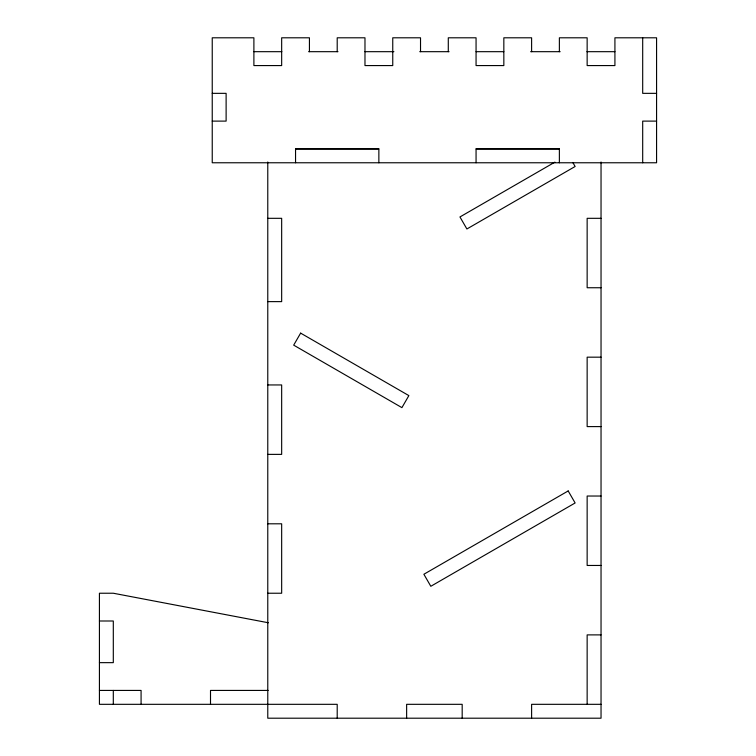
<?xml version="1.0" encoding="UTF-8"?>
<svg xmlns="http://www.w3.org/2000/svg" width="756" height="756" viewBox="0 0 756 756"><rect width="100%" height="100%" fill="white"/><g stroke="black" fill="none" stroke-linecap="round" stroke-linejoin="round"><path stroke-width="1.13" d="M554.904 162.134L459.95 216.953L466.896 228.974L575.127 166.49L572.812 162.483M253.893 51.682L281.856 51.682M308.656 51.682L337.989 51.682M364.978 51.682L393.904 51.682M419.741 51.682L449.073 51.682M476.063 51.682L503.836 51.682M530.627 51.682L560.158 51.682M586.949 51.682L614.921 51.682M212.238 93.347L226.12 93.347L226.12 121.111L212.238 121.111M656.577 93.347L642.694 93.347L642.694 37.8M656.577 121.111L642.694 121.111L642.694 162.767M559.374 162.767L559.374 148.885L476.063 148.885L476.063 162.767M295.549 148.904L378.86 148.904M476.063 148.904L559.374 148.894M267.775 218.314L281.667 218.314L281.667 301.625L267.775 301.625M601.039 218.314L587.147 218.314L587.147 287.743L601.039 287.743M601.039 357.172L587.147 357.172L587.147 426.601L601.039 426.601M267.775 384.946L281.667 384.946L281.667 454.375L267.775 454.375M601.039 496.03L587.147 496.03L587.147 565.46L601.039 565.46M267.775 523.804L281.667 523.804L281.667 593.233L267.775 593.233M99.423 620.997L113.305 620.997L113.305 662.653L99.423 662.653M601.039 634.889L587.147 634.889L587.147 704.318M99.423 690.426L141.079 690.426L141.079 704.318M268.172 690.426L210.508 690.426L210.508 704.318M601.039 704.318L531.61 704.318L531.61 718.2M268.361 622.764L113.305 593.233L99.423 593.233L99.423 704.318L337.204 704.318L337.204 718.2M601.039 161.992L601.039 718.2L267.775 718.2L267.775 161.992M559.374 51.682L559.374 37.8L587.147 37.8L587.147 65.574L614.921 65.574L614.921 37.8L656.577 37.8L656.577 162.767L212.238 162.767L212.238 37.8L253.893 37.8L253.893 65.574L281.667 65.574L281.667 37.8L309.431 37.8L309.431 51.682M531.61 51.682L531.61 37.8L503.836 37.8L503.836 65.574L476.063 65.574L476.063 37.8L448.289 37.8L448.289 51.682M462.181 718.2L462.181 704.318L406.633 704.318L406.633 718.2M420.525 51.682L420.525 37.8L392.751 37.8L392.751 65.574L364.978 65.574L364.978 37.8L337.204 37.8L337.204 51.682M378.86 162.767L378.86 148.885L295.549 148.885L295.549 162.767M113.305 690.426L113.305 704.318M300.633 333.122L293.687 345.142L401.918 407.635L408.864 395.605L300.633 333.122M568.181 490.946L423.88 574.258L430.816 586.287L575.127 502.967L568.181 490.946"/></g></svg>
